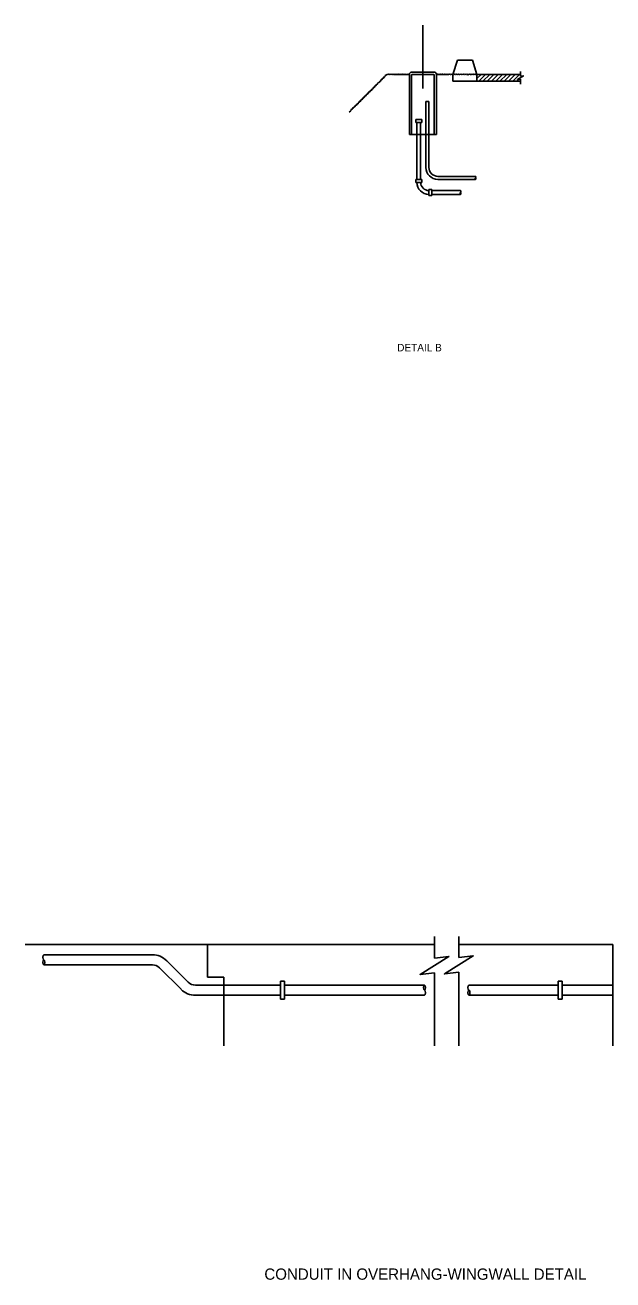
# Model space of a CAD drawing. Extents: x -938 to -777, y 798 to 864.
# Drawn here: x -872.9 to -851.15, y 798.13 to 844.61 of the extents above; entities that cross this region are included whole.
import ezdxf

# ---------------------------------------------------------------- set-up
doc = ezdxf.new("R2010")
doc.units = 0
for name, color, linetype in [('56 Stage 3 Anno', 7, 'Continuous'), ('57 Undefined', 7, 'Continuous'), ('59 Sndwall Anno', 7, 'Continuous'), ('60 Nongeo Data', 7, 'Continuous'), ('str_Center-Line-A', 7, 'Continuous'), ('str_Concrete-A', 7, 'Continuous'), ('str_Grades-Finish-Grade-A', 7, 'Continuous'), ('str_Utilities-A', 7, 'Continuous'), ('str_Utilities-B', 7, 'Continuous'), ('str_Utilities-D', 7, 'Continuous')]:
    doc.layers.add(name, color=color, linetype=linetype)

msp = doc.modelspace()

# ---------------------------------------------------------------- linework, layer by layer
at = {"layer": '59 Sndwall Anno'}
for p, q in [((-856.181, 842.625), (-856.024, 842.782)), ((-856.116, 842.532), (-855.866, 842.782)), ((-855.959, 842.532), (-855.709, 842.782)), ((-855.802, 842.532), (-855.552, 842.782)), ((-855.645, 842.532), (-855.395, 842.782)), ((-855.488, 842.532), (-855.238, 842.782)), ((-855.331, 842.532), (-855.081, 842.782)), ((-855.174, 842.532), (-854.924, 842.782)), ((-855.017, 842.532), (-854.767, 842.782)), ((-854.859, 842.532), (-854.609, 842.782)), ((-854.702, 842.532), (-854.642, 842.593))]:
    msp.add_line(p, q, dxfattribs=at)
at = {"layer": '60 Nongeo Data'}
for p, q in [((-858.681, 842.782), (-859.252, 842.782)), ((-857.764, 842.755), (-857.764, 840.56)), ((-856.181, 842.782), (-854.57, 842.782)), ((-856.181, 842.782), (-856.181, 842.532)), ((-854.57, 842.893), (-854.57, 842.713)), ((-854.57, 842.602), (-854.57, 842.421)), ((-854.57, 842.532), (-856.181, 842.532))]:
    msp.add_line(p, q, dxfattribs=at)
msp.add_lwpolyline([(-854.57, 842.713), (-854.459, 842.727), (-854.681, 842.588), (-854.57, 842.602)], dxfattribs=at)
at = {"layer": 'str_Center-Line-A'}
for p, q in [((-858.181, 843.948), (-858.181, 844.607)), ((-858.181, 842.264), (-858.181, 843.948))]:
    msp.add_line(p, q, dxfattribs=at)
at = {"layer": 'str_Concrete-A'}
for p, q in [((-857.07, 842.782), (-856.903, 843.31)), ((-856.903, 843.31), (-856.347, 843.31)), ((-856.347, 843.31), (-856.181, 842.782)), ((-857.07, 842.532), (-857.07, 842.782)), ((-857.07, 842.532), (-856.181, 842.532)), ((-872.901, 810.55), (-857.751, 810.55)), ((-866.151, 810.55), (-866.151, 809.35)), ((-857.751, 810.85), (-857.751, 810.068)), ((-857.751, 810.045), (-857.751, 810.778)), ((-856.851, 810.85), (-856.851, 810.09)), ((-856.851, 810.068), (-856.851, 810.8)), ((-856.851, 810.55), (-851.151, 810.55)), ((-851.151, 810.55), (-851.151, 806.8)), ((-866.151, 809.35), (-865.551, 809.35)), ((-865.551, 809.35), (-865.551, 806.8)), ((-857.751, 808.78), (-857.751, 809.512)), ((-856.851, 808.802), (-856.851, 809.535)), ((-857.751, 808.915), (-857.751, 806.8)), ((-856.851, 808.93), (-856.851, 806.8))]:
    msp.add_line(p, q, dxfattribs=at)
for points in [[(-857.751, 810.045), (-857.218, 810.112), (-858.284, 809.446), (-857.751, 809.512)], [(-856.851, 810.068), (-856.318, 810.134), (-857.384, 809.468), (-856.851, 809.535)]]:
    msp.add_lwpolyline(points, dxfattribs=at)
at = {"layer": 'str_Grades-Finish-Grade-A'}
msp.add_line((-857.22, 842.782), (-857.681, 842.782), dxfattribs=at)
for points in [[(-860.909, 841.388), (-860.848, 841.435), (-860.84, 841.478), (-860.799, 841.487), (-860.777, 841.538), (-860.741, 841.543), (-860.723, 841.589), (-860.685, 841.595), (-860.672, 841.638), (-860.635, 841.647), (-860.617, 841.688), (-860.578, 841.694), (-860.563, 841.744), (-860.535, 841.749), (-860.515, 841.79), (-860.482, 841.795), (-860.474, 841.836), (-860.434, 841.848), (-860.418, 841.891), (-860.386, 841.901), (-860.367, 841.938), (-860.34, 841.943), (-860.327, 841.985), (-860.287, 841.991), (-860.271, 842.036), (-860.236, 842.049), (-860.223, 842.084), (-860.19, 842.095), (-860.167, 842.14), (-860.136, 842.148), (-860.117, 842.186), (-860.08, 842.202), (-860.063, 842.24), (-860.027, 842.26), (-860.01, 842.295), (-859.974, 842.308), (-859.956, 842.351), (-859.918, 842.367), (-859.9, 842.409), (-859.865, 842.425), (-859.845, 842.468), (-859.804, 842.481), (-859.781, 842.524), (-859.751, 842.536), (-859.727, 842.58), (-859.697, 842.59), (-859.674, 842.63), (-859.642, 842.646), (-859.623, 842.679), (-859.59, 842.692), (-859.578, 842.735), (-859.505, 842.773)], [(-859.505, 842.773), (-859.45, 842.789), (-859.433, 842.777), (-859.418, 842.789), (-859.398, 842.778), (-859.382, 842.788), (-859.361, 842.778), (-859.345, 842.788), (-859.324, 842.777), (-859.304, 842.787), (-859.282, 842.777), (-859.263, 842.788), (-859.24, 842.776), (-859.222, 842.788), (-859.203, 842.777), (-859.184, 842.787), (-859.168, 842.777), (-859.148, 842.786), (-859.128, 842.777), (-859.11, 842.787), (-859.088, 842.775), (-859.065, 842.787), (-859.047, 842.777), (-859.027, 842.787), (-859.007, 842.776), (-858.982, 842.787), (-858.959, 842.777), (-858.937, 842.785), (-858.917, 842.777), (-858.892, 842.786), (-858.87, 842.776), (-858.848, 842.787), (-858.817, 842.777), (-858.784, 842.783), (-858.761, 842.777), (-858.741, 842.789), (-858.716, 842.777), (-858.681, 842.782)], [(-857.681, 842.782), (-857.644, 842.791), (-857.614, 842.773), (-857.577, 842.789), (-857.551, 842.775), (-857.512, 842.79), (-857.485, 842.775), (-857.45, 842.79), (-857.413, 842.776), (-857.383, 842.789), (-857.351, 842.776), (-857.316, 842.788), (-857.282, 842.775), (-857.255, 842.789), (-857.23, 842.775), (-857.195, 842.789), (-857.164, 842.775), (-857.131, 842.788), (-857.1, 842.778), (-857.076, 842.79), (-857.041, 842.776), (-857, 842.793), (-856.966, 842.775), (-856.937, 842.789), (-856.893, 842.775), (-856.858, 842.791), (-856.825, 842.773), (-856.778, 842.789), (-856.738, 842.773), (-856.695, 842.789), (-856.659, 842.771), (-856.617, 842.789), (-856.58, 842.776), (-856.551, 842.788), (-856.511, 842.77), (-856.467, 842.793), (-856.425, 842.776), (-856.396, 842.785), (-856.365, 842.772), (-856.327, 842.79), (-856.294, 842.773), (-856.257, 842.789), (-856.221, 842.772), (-856.181, 842.782)]]:
    msp.add_lwpolyline(points, dxfattribs=at)
at = {"layer": 'str_Utilities-A'}
for p, q in [((-872.206, 810.175), (-868.192, 810.175)), ((-872.206, 809.8), (-868.192, 809.8)), ((-867.131, 808.895), (-867.927, 809.69)), ((-866.866, 809.16), (-867.662, 809.956)), ((-863.451, 809.2), (-863.451, 808.525)), ((-863.451, 809.2), (-863.301, 809.2)), ((-863.301, 809.2), (-863.301, 808.525)), ((-853.176, 809.2), (-853.176, 808.525)), ((-853.176, 809.2), (-853.026, 809.2)), ((-853.026, 809.2), (-853.026, 808.525)), ((-866.601, 809.05), (-863.451, 809.05)), ((-866.601, 808.675), (-863.451, 808.675)), ((-863.301, 809.05), (-858.126, 809.05)), ((-863.301, 808.675), (-858.126, 808.675)), ((-856.476, 809.05), (-853.176, 809.05)), ((-856.476, 808.675), (-853.176, 808.675)), ((-853.026, 809.05), (-851.151, 809.05)), ((-853.026, 808.675), (-851.151, 808.675)), ((-863.451, 808.525), (-863.301, 808.525)), ((-853.176, 808.525), (-853.026, 808.525))]:
    msp.add_line(p, q, dxfattribs=at)
for centre, radius, start, end in [((-868.192, 809.425), 0.75, 45, 90), ((-868.192, 809.425), 0.375, 45, 90), ((-866.601, 809.425), 0.375, 225, 270), ((-866.601, 809.425), 0.75, 225, 270)]:
    msp.add_arc(centre, radius, start, end, dxfattribs=at)
for centre, major_axis in [((-872.206, 810.082), (0, -0.0937)), ((-858.126, 808.769), (0, 0.0937)), ((-856.476, 808.957), (0, -0.0937))]:
    msp.add_ellipse(centre, major_axis=major_axis, ratio=0.4, start_param=3.141593, end_param=6.283185, dxfattribs=at)
for centre, major_axis in [((-872.206, 809.894), (0, 0.0937)), ((-858.126, 808.957), (0, -0.0937)), ((-856.476, 808.769), (0, 0.0937))]:
    msp.add_ellipse(centre, major_axis=major_axis, ratio=0.4, dxfattribs=at)
at = {"layer": 'str_Utilities-B'}
for p, q in [((-858.681, 842.782), (-858.681, 840.56)), ((-858.597, 842.866), (-857.764, 842.866)), ((-858.597, 842.755), (-858.597, 840.56)), ((-858.57, 842.782), (-857.792, 842.782)), ((-857.681, 842.782), (-857.681, 840.56)), ((-858.681, 840.56), (-857.681, 840.56))]:
    msp.add_line(p, q, dxfattribs=at)
for centre, radius, start, end in [((-858.597, 842.782), 0.0833, 90, 180), ((-858.57, 842.755), 0.0278, 90, 180), ((-857.792, 842.755), 0.0278, 0, 90), ((-857.764, 842.782), 0.0833, 0, 90)]:
    msp.add_arc(centre, radius, start, end, dxfattribs=at)
at = {"layer": 'str_Utilities-D'}
for p, q in [((-858.07, 841.782), (-858.07, 839.338)), ((-858.07, 841.782), (-857.959, 841.782)), ((-857.959, 841.782), (-857.959, 839.338)), ((-858.445, 841.116), (-858.222, 841.116)), ((-858.445, 841.116), (-858.445, 841.005)), ((-858.445, 841.005), (-858.222, 841.005)), ((-858.403, 841.005), (-858.403, 840.56)), ((-858.264, 841.005), (-858.264, 840.56)), ((-858.222, 841.116), (-858.222, 841.005)), ((-858.403, 840.56), (-858.403, 838.893)), ((-858.264, 840.56), (-858.264, 838.893)), ((-858.445, 838.893), (-858.222, 838.893)), ((-858.445, 838.893), (-858.445, 838.782)), ((-858.222, 838.893), (-858.222, 838.782)), ((-857.625, 839.005), (-856.236, 839.005)), ((-857.625, 838.893), (-856.236, 838.893)), ((-858.445, 838.782), (-858.222, 838.782)), ((-857.959, 838.518), (-857.959, 838.296)), ((-857.959, 838.518), (-857.847, 838.518)), ((-857.847, 838.518), (-857.847, 838.296)), ((-857.847, 838.477), (-856.792, 838.477)), ((-857.959, 838.296), (-857.847, 838.296)), ((-857.847, 838.338), (-856.792, 838.338))]:
    msp.add_line(p, q, dxfattribs=at)
for centre, radius in [((-857.625, 839.338), 0.444), ((-857.625, 839.338), 0.333), ((-857.959, 838.782), 0.444), ((-857.959, 838.782), 0.306)]:
    msp.add_arc(centre, radius, 180, 270, dxfattribs=at)
for centre, major_axis in [((-856.236, 838.921), (0, -0.0278)), ((-856.792, 838.373), (0, -0.0347))]:
    msp.add_ellipse(centre, major_axis=major_axis, ratio=0.5, dxfattribs=at)
for centre, major_axis in [((-856.236, 838.977), (0, 0.0278)), ((-856.792, 838.442), (0, 0.0347))]:
    msp.add_ellipse(centre, major_axis=major_axis, ratio=0.5, start_param=3.141593, end_param=6.283185, dxfattribs=at)

# ---------------------------------------------------------------- texts
at = {"layer": '56 Stage 3 Anno'}
msp.add_text('CONDUIT IN OVERHANG-WINGWALL DETAIL', height=0.41667, dxfattribs=at).set_placement((-864.048, 798.139))
at = {"layer": '57 Undefined'}
msp.add_text('DETAIL B', height=0.2778, dxfattribs=at).set_placement((-859.133, 832.524))

doc.saveas('drawing.dxf')
